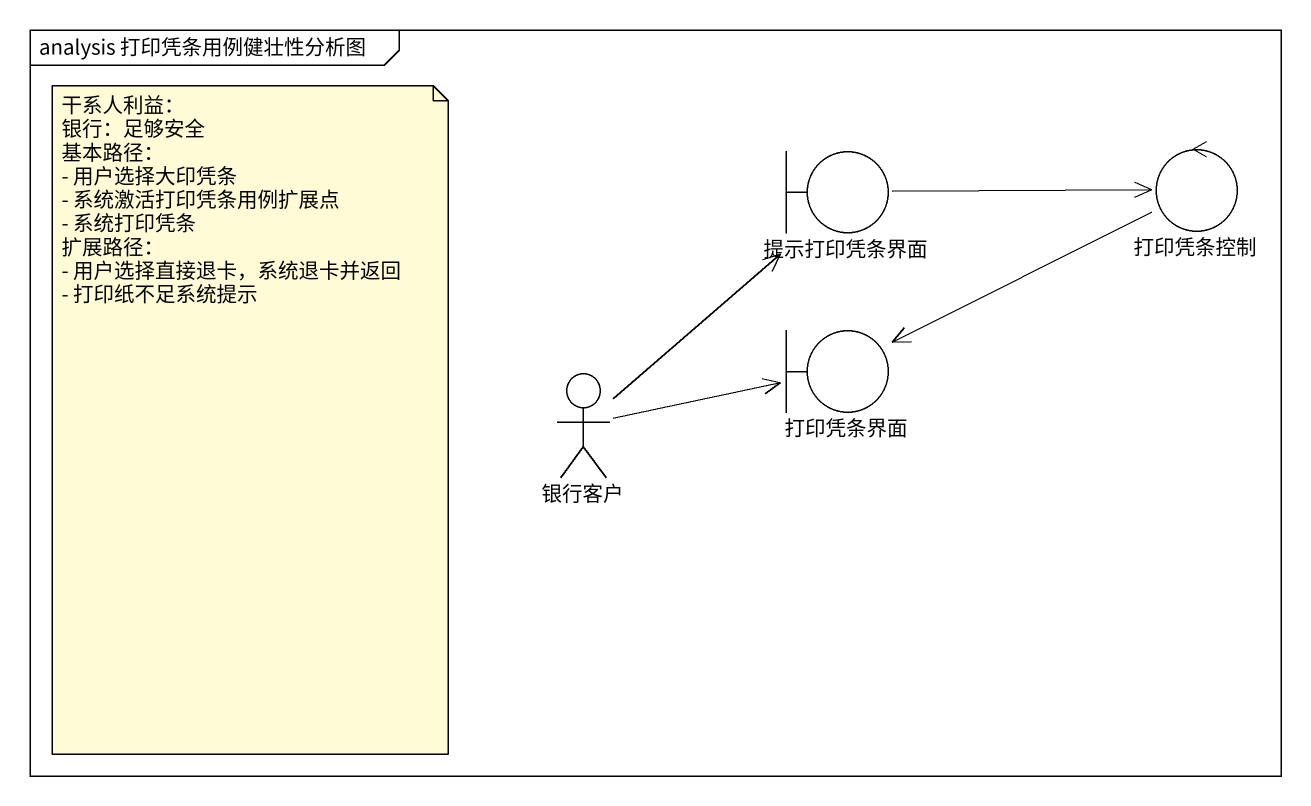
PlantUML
@startuml
mainframe analysis 打印凭条用例健壮性分析图
boundary 提示打印凭条界面
control 打印凭条控制
boundary 打印凭条界面
actor 银行客户
提示打印凭条界面 -right-> 打印凭条控制
打印凭条控制 -left-> 打印凭条界面
银行客户 -up-> 提示打印凭条界面
银行客户 -right-> 打印凭条界面
note as N1
  干系人利益：
  银行：足够安全
  基本路径：
  - 用户选择大印凭条
  - 系统激活打印凭条用例扩展点
  - 系统打印凭条
  扩展路径：
  - 用户选择直接退卡，系统退卡并返回
  - 打印纸不足系统提示
end note
@enduml
